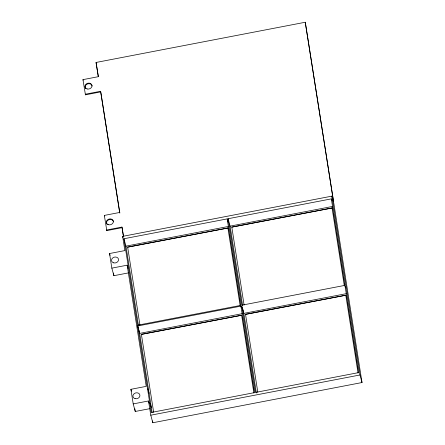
<?xml version="1.0" encoding="UTF-8"?>
<svg xmlns="http://www.w3.org/2000/svg" width="445" height="445" viewBox="0 0 445 445"><rect width="100%" height="100%" fill="white"/><g stroke="black" fill="none" stroke-linecap="round" stroke-linejoin="round"><path stroke-width="0.67" d="M85.434 94.835L85.273 94.234L100.598 91.286L100.759 91.887L85.434 94.835L82.976 79.633L98.3 76.69L96.059 62.461L305.264 22.25L333.566 201.68L305.264 22.25M106.8 230.61L106.639 230.009L121.963 227.067L122.125 227.662L106.8 230.61L104.341 215.413L119.666 212.465L119.827 213.06L100.865 92.571M122.631 236.362L331.831 196.15L333.884 203.704L362.024 382.539L152.824 422.75L150.772 415.191L148.53 400.967L133.205 403.91L130.908 389.308L146.233 386.366L127.164 265.187L111.84 268.135L109.542 253.533L124.867 250.591L122.631 236.362L122.97 237.619M227.184 218.895L240.795 305.381L137.533 325.228L123.927 238.743L227.184 218.895L228.024 221.988M331.341 198.876L344.947 285.362L241.691 305.209L228.079 218.723L331.341 198.876L331.675 200.111M123.927 238.743L125.941 246.157L228.519 226.438M228.079 218.723L230.093 226.138L332.676 206.419M127.654 247.136L227.923 228.012L127.654 247.136L139.936 325.084M231.806 227.117L332.076 207.993L231.806 227.117L244.094 305.064M111.84 268.135L113.892 275.694L128.555 272.874M240.912 306.132L254.523 392.618L151.261 412.465L137.655 325.979L240.912 306.132L241.418 307.984M137.655 325.979L139.669 333.394L242.247 313.675M345.57 287.965L345.07 286.113L358.676 372.599L255.413 392.445L241.807 305.96L243.821 313.375L346.405 293.655M141.382 334.367L241.652 315.249L141.382 334.367L153.664 412.32M245.534 314.348L345.804 295.23L245.534 314.348L257.816 392.301M133.205 403.91L135.258 411.469L149.921 408.649M150.772 415.191L359.972 374.979L362.024 382.539M242.358 307.684L243.704 312.624M96.059 62.461L98.356 76.612M82.976 79.633L83.137 80.234M127.164 265.187L128.021 268.335M137.705 325.846L139.546 332.643L139.335 331.269M104.341 215.413L104.503 216.009M147.868 388.758L149.081 393.23M109.542 253.533L110.06 255.424M150.165 403.359L151.383 407.831M148.53 400.967L149.214 403.482M130.908 389.308L131.425 391.2M331.831 196.15L359.972 374.979M332.037 207.848L344.319 285.801M345.765 295.085L358.047 373.032M230.093 226.138L242.625 305.76M243.821 313.375L256.348 392.996M227.885 227.873L240.167 305.821M241.613 315.105L253.895 393.052M125.941 246.157L138.467 325.779M139.669 333.394L152.118 412.515M122.23 228.341L123.51 236.473M152.54 420.942L152.824 422.75M100.598 91.286L119.666 212.465M121.963 227.067L123.454 236.551M113.475 273.035L113.892 275.694M134.841 408.81L135.258 411.469M85.852 88.733A3.554 2.948 -15.2 0 1 87.298 84.049A3.554 2.948 -15.2 0 1 92.132 86.024M107.217 224.514A3.554 2.948 -15.2 0 1 108.663 219.824A3.554 2.948 -15.2 0 1 113.497 221.799M87.137 88.961A3.554 2.948 -15.2 0 0 91.965 85.429A3.554 2.948 -15.2 0 0 86.341 83.905A3.554 2.948 -15.2 0 0 87.137 88.961M108.502 224.736A3.554 2.948 -15.2 0 0 113.33 221.204A3.554 2.948 -15.2 0 0 107.707 219.68A3.554 2.948 -15.2 0 0 108.502 224.736M135.069 398.637A3.554 2.948 -15.2 0 0 139.902 395.104A3.554 2.948 -15.2 0 0 134.273 393.58A3.554 2.948 -15.2 0 0 135.069 398.637M113.703 262.862A3.554 2.948 -15.2 0 0 118.537 259.329A3.554 2.948 -15.2 0 0 112.908 257.805A3.554 2.948 -15.2 0 0 113.703 262.862"/></g></svg>
